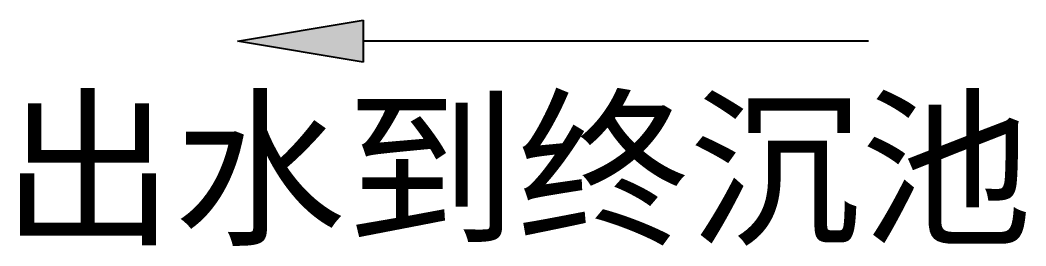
# Model space of a CAD drawing. Header units: millimetres. Extents: x -708 to 2021, y 59 to 1476.
# Drawn here: x 238.85 to 262.82, y 467 to 472.38 of the extents above; entities that cross this region are included whole.
import ezdxf

# ---------------------------------------------------------------- set-up
doc = ezdxf.new("R2010")
doc.units = ezdxf.units.MM
doc.styles.get("Standard").update_dxf_attribs({"font": 'txt', "bigfont": 'gbcbig.shx'})

msp = doc.modelspace()

# ---------------------------------------------------------------- hatches: boundary and pattern name
at = {"lineweight": -2}
msp.add_hatch(color=256, dxfattribs=at).paths.add_polyline_path([(247.02755, 471.37909), (244.02755, 471.87909), (247.02755, 472.37909)])

# ---------------------------------------------------------------- linework, layer by layer
for p, q in [((244.02755, 471.87909), (247.02755, 472.37909)), ((247.02755, 472.37909), (247.02755, 471.37909)), ((247.02755, 471.37909), (244.02755, 471.87909)), ((259.07166, 471.87909), (247.02755, 471.87909))]:
    msp.add_line(p, q, dxfattribs=at)

# ---------------------------------------------------------------- texts
at = {"lineweight": -2, "insert": (238.42182, 470.32789), "char_height": 3, "width": 29.9449065, "attachment_point": 1}
msp.add_mtext('{\\fFangSong|b1|i0|c134|p49;出水到终沉池}', dxfattribs=at)

doc.saveas('drawing.dxf')
